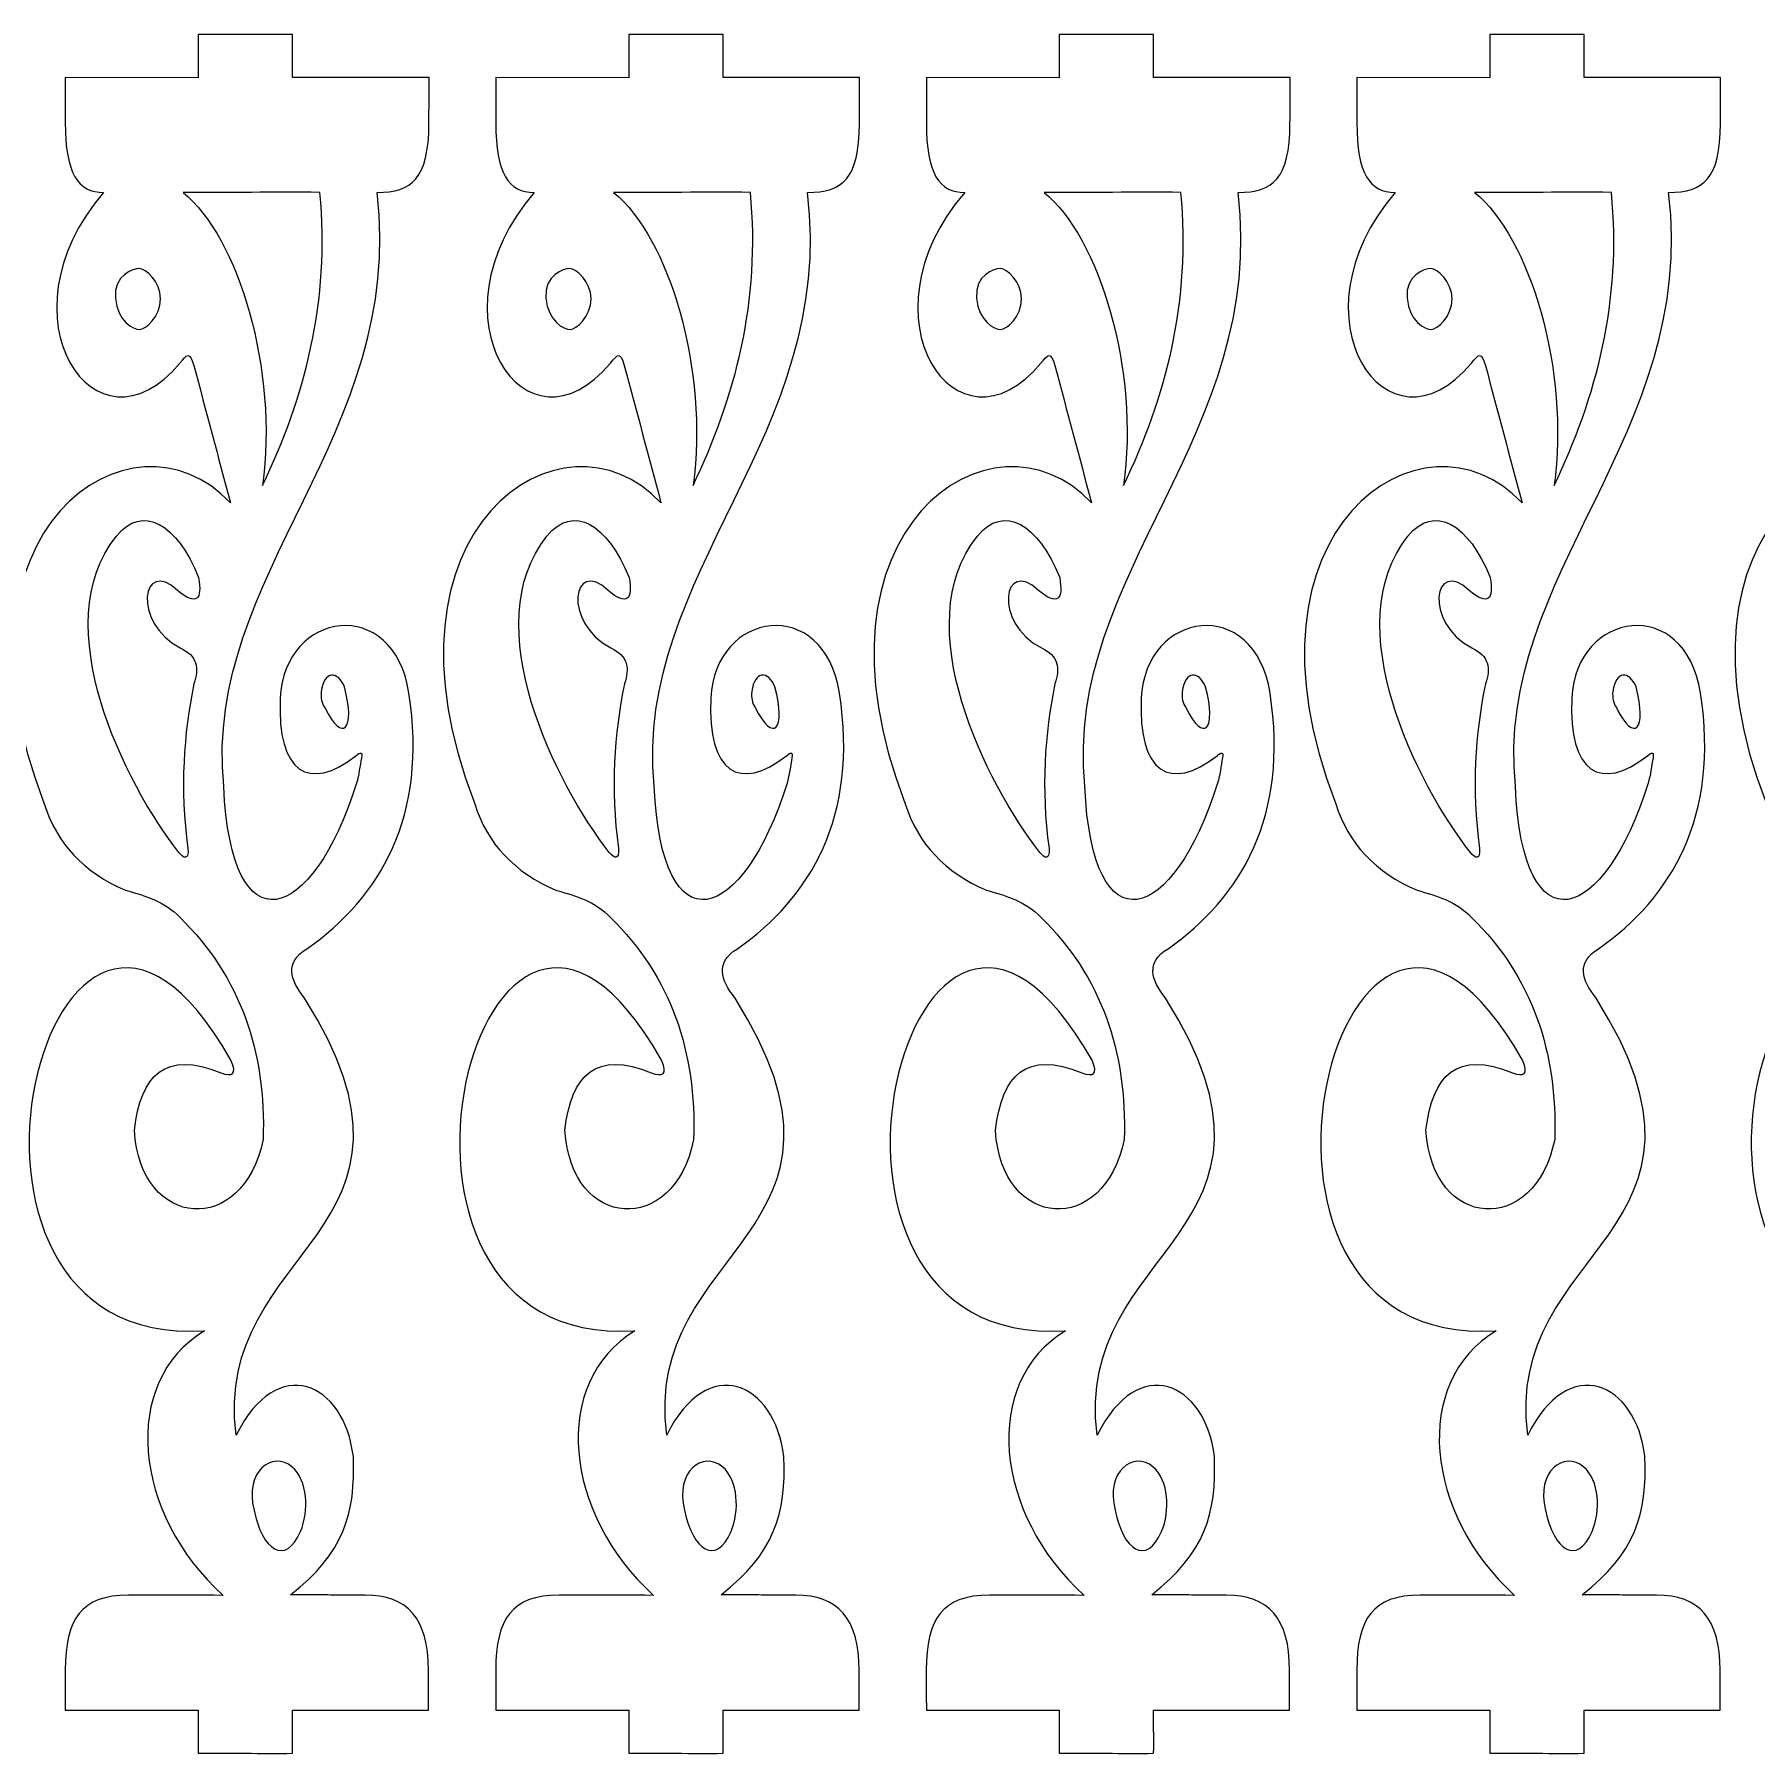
# Model space of a CAD drawing. Header units: millimetres. Extents: x -392 to 198, y -394 to 268.
# Drawn here: x -41.2 to 78.8, y 148.7 to 268.4 of the extents above; entities that cross this region are included whole.
import ezdxf

# ---------------------------------------------------------------- set-up
doc = ezdxf.new("R2010")
doc.units = ezdxf.units.MM
doc.header["$MEASUREMENT"] = 0
doc.layers.add('layer 1', color=7, linetype='Continuous')

msp = doc.modelspace()

# ---------------------------------------------------------------- linework, layer by layer
at = {"layer": 'layer 1', "color": 242, "lineweight": 9}
for points, knots in [([(-36.3326, 257.4404), (-38.1133, 257.4404), (-39.009, 258.7312), (-39.0044, 262.2983), (-39.0044, 262.2983), (-39.003, 263.3454), (-39.0024, 264.3934), (-39.0057, 265.4441), (-39.0057, 265.4441), (-39.0057, 265.4441), (-29.7401, 265.4323), (-29.7401, 265.4323), (-29.7401, 265.4323), (-29.7401, 265.4323), (-29.7401, 268.4439), (-29.7401, 268.4439), (-29.7401, 268.4439), (-29.7401, 268.4439), (-23.1663, 268.4439), (-23.1663, 268.4439), (-23.1663, 268.4439), (-23.1663, 268.4439), (-23.1663, 265.4441), (-23.1663, 265.4441), (-23.1663, 265.4441), (-20.3309, 265.4309), (-16.495, 265.4573), (-13.6596, 265.4441), (-13.6596, 265.4441), (-13.662, 264.3692), (-13.6588, 263.2942), (-13.6665, 262.2194), (-13.6665, 262.2194), (-13.6939, 258.3769), (-14.8497, 257.4404), (-17.2828, 257.4404), (-17.2828, 257.4404), (-15.2418, 240.5528), (-29.4404, 230.8905), (-27.9632, 216.0725), (-27.9632, 216.0725), (-27.4715, 204.5843), (-21.7867, 206.4689), (-18.7151, 216.2842), (-18.7151, 216.2842), (-18.5334, 216.8651), (-18.4849, 217.466), (-18.3698, 218.0569), (-18.3698, 218.0569), (-18.2862, 218.4597), (-18.4305, 218.4741), (-18.7495, 218.1892), (-18.7495, 218.1892), (-22.0112, 215.6531), (-24.2612, 216.986), (-24.0291, 222.2108), (-24.0291, 222.2108), (-23.7586, 228.3045), (-16.1159, 229.4249), (-15.0571, 222.5549), (-15.0571, 222.5549), (-13.7274, 213.9275), (-17.0724, 208.3344), (-22.1657, 204.7485), (-22.1657, 204.7485), (-23.7204, 203.807), (-23.3622, 202.6034), (-22.3383, 201.3089), (-22.3383, 201.3089), (-11.917, 184.8076), (-28.8258, 184.0756), (-27.1005, 170.8551), (-27.1005, 170.8551), (-24.2473, 176.6416), (-19.5568, 174.5585), (-18.9348, 169.3735), (-18.9348, 169.3735), (-18.7708, 165.3898), (-19.5992, 162.6425), (-23.3044, 159.7426), (-23.3044, 159.7426), (-20.1067, 159.7514), (-21.3191, 159.7072), (-18.1214, 159.716), (-18.1214, 159.716), (-15.1736, 159.716), (-13.6939, 158.0964), (-13.6964, 154.4992), (-13.6964, 154.4992), (-13.6963, 152.9769), (-13.7006, 153.2349), (-13.6939, 151.6993), (-13.6939, 151.6993), (-16.8571, 151.6816), (-20.0031, 151.717), (-23.1663, 151.6993), (-23.1663, 151.6993), (-23.172, 149.5252), (-23.1605, 150.873), (-23.1663, 148.6989), (-23.1663, 148.6989), (-25.3518, 148.6812), (-27.5547, 148.7166), (-29.7401, 148.6989), (-29.7401, 148.6989), (-29.7401, 150.8685), (-29.7401, 149.5297), (-29.7401, 151.6993), (-29.7401, 151.6993), (-32.8229, 151.7081), (-35.9231, 151.6905), (-39.0057, 151.6993), (-39.0057, 151.6993), (-39.0098, 152.644), (-39.0087, 153.5773), (-39.0081, 154.5072), (-39.0081, 154.5072), (-39.0057, 158.0637), (-37.8968, 159.716), (-34.6001, 159.716), (-34.6001, 159.716), (-30.9307, 159.7116), (-31.6843, 159.7073), (-28.015, 159.7029), (-28.015, 159.7029), (-34.2749, 165.3564), (-35.2194, 174.5587), (-29.3093, 178.1309), (-29.3093, 178.1309), (-50.7257, 176.7636), (-39.9724, 219.167), (-27.4631, 196.9824), (-27.4631, 196.9824), (-27.0158, 195.9738), (-27.3751, 195.8123), (-28.1705, 196.1093), (-28.1705, 196.1093), (-32.0112, 197.699), (-33.756, 195.944), (-34.192, 192.1007), (-34.192, 192.1007), (-33.7654, 185.1176), (-26.5784, 184.6903), (-25.2199, 191.4657), (-25.2199, 191.4657), (-25.0159, 197.5514), (-26.7969, 202.8075), (-31.0098, 206.9174), (-31.0098, 206.9174), (-32.0975, 208.0666), (-33.3978, 208.4271), (-34.8133, 208.8224), (-34.8133, 208.8224), (-37.7009, 210.0655), (-39.6095, 212.0593), (-40.4727, 214.8548), (-40.4727, 214.8548), (-47.9726, 234.0105), (-34.3216, 243.1127), (-27.4976, 235.81), (-27.4976, 235.81), (-28.3488, 239.0026), (-29.2, 242.1953), (-30.0512, 245.3879), (-30.0512, 245.3879), (-30.3468, 246.3895), (-30.5226, 246.1438), (-31.0173, 245.5467), (-31.0173, 245.5467), (-36.8608, 238.4953), (-43.8442, 248.733), (-36.3326, 257.4404)], [0, 0, 0, 0, 0.02272727, 0.02272727, 0.02272727, 0.02272727, 0.04545455, 0.04545455, 0.04545455, 0.04545455, 0.06818182, 0.06818182, 0.06818182, 0.06818182, 0.09090909, 0.09090909, 0.09090909, 0.09090909, 0.11363636, 0.11363636, 0.11363636, 0.11363636, 0.13636364, 0.13636364, 0.13636364, 0.13636364, 0.15909091, 0.15909091, 0.15909091, 0.15909091, 0.18181818, 0.18181818, 0.18181818, 0.18181818, 0.20454545, 0.20454545, 0.20454545, 0.20454545, 0.22727273, 0.22727273, 0.22727273, 0.22727273, 0.25, 0.25, 0.25, 0.25, 0.27272727, 0.27272727, 0.27272727, 0.27272727, 0.29545455, 0.29545455, 0.29545455, 0.29545455, 0.31818182, 0.31818182, 0.31818182, 0.31818182, 0.34090909, 0.34090909, 0.34090909, 0.34090909, 0.36363636, 0.36363636, 0.36363636, 0.36363636, 0.38636364, 0.38636364, 0.38636364, 0.38636364, 0.40909091, 0.40909091, 0.40909091, 0.40909091, 0.43181818, 0.43181818, 0.43181818, 0.43181818, 0.45454545, 0.45454545, 0.45454545, 0.45454545, 0.47727273, 0.47727273, 0.47727273, 0.47727273, 0.5, 0.5, 0.5, 0.5, 0.52272727, 0.52272727, 0.52272727, 0.52272727, 0.54545455, 0.54545455, 0.54545455, 0.54545455, 0.56818182, 0.56818182, 0.56818182, 0.56818182, 0.59090909, 0.59090909, 0.59090909, 0.59090909, 0.61363636, 0.61363636, 0.61363636, 0.61363636, 0.63636364, 0.63636364, 0.63636364, 0.63636364, 0.65909091, 0.65909091, 0.65909091, 0.65909091, 0.68181818, 0.68181818, 0.68181818, 0.68181818, 0.70454545, 0.70454545, 0.70454545, 0.70454545, 0.72727273, 0.72727273, 0.72727273, 0.72727273, 0.75, 0.75, 0.75, 0.75, 0.77272727, 0.77272727, 0.77272727, 0.77272727, 0.79545455, 0.79545455, 0.79545455, 0.79545455, 0.81818182, 0.81818182, 0.81818182, 0.81818182, 0.84090909, 0.84090909, 0.84090909, 0.84090909, 0.86363636, 0.86363636, 0.86363636, 0.86363636, 0.88636364, 0.88636364, 0.88636364, 0.88636364, 0.90909091, 0.90909091, 0.90909091, 0.90909091, 0.93181818, 0.93181818, 0.93181818, 0.93181818, 0.95454545, 0.95454545, 0.95454545, 0.95454545, 1, 1, 1, 1]), ([(-6.3326, 257.4404), (-8.1133, 257.4404), (-9.009, 258.7312), (-9.0044, 262.2983), (-9.0044, 262.2983), (-9.003, 263.3454), (-9.0024, 264.3934), (-9.0057, 265.4441), (-9.0057, 265.4441), (-9.0057, 265.4441), (0.2599, 265.4323), (0.2599, 265.4323), (0.2599, 265.4323), (0.2599, 265.4323), (0.2599, 268.4439), (0.2599, 268.4439), (0.2599, 268.4439), (0.2599, 268.4439), (6.8337, 268.4439), (6.8337, 268.4439), (6.8337, 268.4439), (6.8337, 268.4439), (6.8337, 265.4441), (6.8337, 265.4441), (6.8337, 265.4441), (9.6691, 265.4309), (13.505, 265.4573), (16.3404, 265.4441), (16.3404, 265.4441), (16.338, 264.3692), (16.3412, 263.2942), (16.3335, 262.2194), (16.3335, 262.2194), (16.3061, 258.3769), (15.1503, 257.4404), (12.7172, 257.4404), (12.7172, 257.4404), (14.7582, 240.5528), (0.5596, 230.8905), (2.0368, 216.0725), (2.0368, 216.0725), (2.5285, 204.5843), (8.2133, 206.4689), (11.2849, 216.2842), (11.2849, 216.2842), (11.4666, 216.8651), (11.5151, 217.466), (11.6302, 218.0569), (11.6302, 218.0569), (11.7138, 218.4597), (11.5695, 218.4741), (11.2505, 218.1892), (11.2505, 218.1892), (7.9888, 215.6531), (5.7388, 216.986), (5.9709, 222.2108), (5.9709, 222.2108), (6.2414, 228.3045), (13.8841, 229.4249), (14.9429, 222.5549), (14.9429, 222.5549), (16.2726, 213.9275), (12.9276, 208.3344), (7.8343, 204.7485), (7.8343, 204.7485), (6.2796, 203.807), (6.6378, 202.6034), (7.6617, 201.3089), (7.6617, 201.3089), (18.083, 184.8076), (1.1742, 184.0756), (2.8995, 170.8551), (2.8995, 170.8551), (5.7527, 176.6416), (10.4432, 174.5585), (11.0652, 169.3735), (11.0652, 169.3735), (11.2292, 165.3898), (10.4008, 162.6425), (6.6956, 159.7426), (6.6956, 159.7426), (9.8933, 159.7514), (8.6809, 159.7072), (11.8786, 159.716), (11.8786, 159.716), (14.8264, 159.716), (16.3061, 158.0964), (16.3036, 154.4992), (16.3036, 154.4992), (16.3037, 152.9769), (16.2994, 153.2349), (16.3061, 151.6993), (16.3061, 151.6993), (13.1429, 151.6816), (9.9969, 151.717), (6.8337, 151.6993), (6.8337, 151.6993), (6.828, 149.5252), (6.8395, 150.873), (6.8337, 148.6989), (6.8337, 148.6989), (4.6482, 148.6812), (2.4453, 148.7166), (0.2599, 148.6989), (0.2599, 148.6989), (0.2599, 150.8685), (0.2599, 149.5297), (0.2599, 151.6993), (0.2599, 151.6993), (-2.8229, 151.7081), (-5.9231, 151.6905), (-9.0057, 151.6993), (-9.0057, 151.6993), (-9.0098, 152.644), (-9.0087, 153.5773), (-9.0081, 154.5072), (-9.0081, 154.5072), (-9.0057, 158.0637), (-7.8968, 159.716), (-4.6001, 159.716), (-4.6001, 159.716), (-0.9307, 159.7116), (-1.6843, 159.7073), (1.985, 159.7029), (1.985, 159.7029), (-4.2749, 165.3564), (-5.2194, 174.5587), (0.6907, 178.1309), (0.6907, 178.1309), (-20.7257, 176.7636), (-9.9724, 219.167), (2.5369, 196.9824), (2.5369, 196.9824), (2.9842, 195.9738), (2.6249, 195.8123), (1.8295, 196.1093), (1.8295, 196.1093), (-2.0112, 197.699), (-3.756, 195.944), (-4.192, 192.1007), (-4.192, 192.1007), (-3.7654, 185.1176), (3.4216, 184.6903), (4.7801, 191.4657), (4.7801, 191.4657), (4.9841, 197.5514), (3.2031, 202.8075), (-1.0098, 206.9174), (-1.0098, 206.9174), (-2.0975, 208.0666), (-3.3978, 208.4271), (-4.8133, 208.8224), (-4.8133, 208.8224), (-7.7009, 210.0655), (-9.6095, 212.0593), (-10.4727, 214.8548), (-10.4727, 214.8548), (-17.9726, 234.0105), (-4.3216, 243.1127), (2.5024, 235.81), (2.5024, 235.81), (1.6512, 239.0026), (0.8, 242.1953), (-0.0512, 245.3879), (-0.0512, 245.3879), (-0.3468, 246.3895), (-0.5226, 246.1438), (-1.0173, 245.5467), (-1.0173, 245.5467), (-6.8608, 238.4953), (-13.8442, 248.733), (-6.3326, 257.4404)], [0, 0, 0, 0, 0.02272727, 0.02272727, 0.02272727, 0.02272727, 0.04545455, 0.04545455, 0.04545455, 0.04545455, 0.06818182, 0.06818182, 0.06818182, 0.06818182, 0.09090909, 0.09090909, 0.09090909, 0.09090909, 0.11363636, 0.11363636, 0.11363636, 0.11363636, 0.13636364, 0.13636364, 0.13636364, 0.13636364, 0.15909091, 0.15909091, 0.15909091, 0.15909091, 0.18181818, 0.18181818, 0.18181818, 0.18181818, 0.20454545, 0.20454545, 0.20454545, 0.20454545, 0.22727273, 0.22727273, 0.22727273, 0.22727273, 0.25, 0.25, 0.25, 0.25, 0.27272727, 0.27272727, 0.27272727, 0.27272727, 0.29545455, 0.29545455, 0.29545455, 0.29545455, 0.31818182, 0.31818182, 0.31818182, 0.31818182, 0.34090909, 0.34090909, 0.34090909, 0.34090909, 0.36363636, 0.36363636, 0.36363636, 0.36363636, 0.38636364, 0.38636364, 0.38636364, 0.38636364, 0.40909091, 0.40909091, 0.40909091, 0.40909091, 0.43181818, 0.43181818, 0.43181818, 0.43181818, 0.45454545, 0.45454545, 0.45454545, 0.45454545, 0.47727273, 0.47727273, 0.47727273, 0.47727273, 0.5, 0.5, 0.5, 0.5, 0.52272727, 0.52272727, 0.52272727, 0.52272727, 0.54545455, 0.54545455, 0.54545455, 0.54545455, 0.56818182, 0.56818182, 0.56818182, 0.56818182, 0.59090909, 0.59090909, 0.59090909, 0.59090909, 0.61363636, 0.61363636, 0.61363636, 0.61363636, 0.63636364, 0.63636364, 0.63636364, 0.63636364, 0.65909091, 0.65909091, 0.65909091, 0.65909091, 0.68181818, 0.68181818, 0.68181818, 0.68181818, 0.70454545, 0.70454545, 0.70454545, 0.70454545, 0.72727273, 0.72727273, 0.72727273, 0.72727273, 0.75, 0.75, 0.75, 0.75, 0.77272727, 0.77272727, 0.77272727, 0.77272727, 0.79545455, 0.79545455, 0.79545455, 0.79545455, 0.81818182, 0.81818182, 0.81818182, 0.81818182, 0.84090909, 0.84090909, 0.84090909, 0.84090909, 0.86363636, 0.86363636, 0.86363636, 0.86363636, 0.88636364, 0.88636364, 0.88636364, 0.88636364, 0.90909091, 0.90909091, 0.90909091, 0.90909091, 0.93181818, 0.93181818, 0.93181818, 0.93181818, 0.95454545, 0.95454545, 0.95454545, 0.95454545, 1, 1, 1, 1]), ([(23.6674, 257.4404), (21.8867, 257.4404), (20.991, 258.7312), (20.9956, 262.2983), (20.9956, 262.2983), (20.997, 263.3454), (20.9976, 264.3934), (20.9943, 265.4441), (20.9943, 265.4441), (20.9943, 265.4441), (30.2599, 265.4323), (30.2599, 265.4323), (30.2599, 265.4323), (30.2599, 265.4323), (30.2599, 268.4439), (30.2599, 268.4439), (30.2599, 268.4439), (30.2599, 268.4439), (36.8337, 268.4439), (36.8337, 268.4439), (36.8337, 268.4439), (36.8337, 268.4439), (36.8337, 265.4441), (36.8337, 265.4441), (36.8337, 265.4441), (39.6691, 265.4309), (43.505, 265.4573), (46.3404, 265.4441), (46.3404, 265.4441), (46.338, 264.3692), (46.3412, 263.2942), (46.3335, 262.2194), (46.3335, 262.2194), (46.3061, 258.3769), (45.1503, 257.4404), (42.7172, 257.4404), (42.7172, 257.4404), (44.7582, 240.5528), (30.5596, 230.8905), (32.0368, 216.0725), (32.0368, 216.0725), (32.5285, 204.5843), (38.2133, 206.4689), (41.2849, 216.2842), (41.2849, 216.2842), (41.4666, 216.8651), (41.5151, 217.466), (41.6302, 218.0569), (41.6302, 218.0569), (41.7138, 218.4597), (41.5695, 218.4741), (41.2505, 218.1892), (41.2505, 218.1892), (37.9888, 215.6531), (35.7388, 216.986), (35.9709, 222.2108), (35.9709, 222.2108), (36.2414, 228.3045), (43.8841, 229.4249), (44.9429, 222.5549), (44.9429, 222.5549), (46.2726, 213.9275), (42.9276, 208.3344), (37.8343, 204.7485), (37.8343, 204.7485), (36.2796, 203.807), (36.6378, 202.6034), (37.6617, 201.3089), (37.6617, 201.3089), (48.083, 184.8076), (31.1742, 184.0756), (32.8995, 170.8551), (32.8995, 170.8551), (35.7527, 176.6416), (40.4432, 174.5585), (41.0652, 169.3735), (41.0652, 169.3735), (41.2292, 165.3898), (40.4008, 162.6425), (36.6956, 159.7426), (36.6956, 159.7426), (39.8933, 159.7514), (38.6809, 159.7072), (41.8786, 159.716), (41.8786, 159.716), (44.8264, 159.716), (46.3061, 158.0964), (46.3036, 154.4992), (46.3036, 154.4992), (46.3037, 152.9769), (46.2994, 153.2349), (46.3061, 151.6993), (46.3061, 151.6993), (43.1429, 151.6816), (39.9969, 151.717), (36.8337, 151.6993), (36.8337, 151.6993), (36.828, 149.5252), (36.8395, 150.873), (36.8337, 148.6989), (36.8337, 148.6989), (34.6482, 148.6812), (32.4453, 148.7166), (30.2599, 148.6989), (30.2599, 148.6989), (30.2599, 150.8685), (30.2599, 149.5297), (30.2599, 151.6993), (30.2599, 151.6993), (27.1771, 151.7081), (24.0769, 151.6905), (20.9943, 151.6993), (20.9943, 151.6993), (20.9902, 152.644), (20.9913, 153.5773), (20.9919, 154.5072), (20.9919, 154.5072), (20.9943, 158.0637), (22.1032, 159.716), (25.3999, 159.716), (25.3999, 159.716), (29.0693, 159.7116), (28.3157, 159.7073), (31.985, 159.7029), (31.985, 159.7029), (25.7251, 165.3564), (24.7806, 174.5587), (30.6907, 178.1309), (30.6907, 178.1309), (9.2743, 176.7636), (20.0276, 219.167), (32.5369, 196.9824), (32.5369, 196.9824), (32.9842, 195.9738), (32.6249, 195.8123), (31.8295, 196.1093), (31.8295, 196.1093), (27.9888, 197.699), (26.244, 195.944), (25.808, 192.1007), (25.808, 192.1007), (26.2346, 185.1176), (33.4216, 184.6903), (34.7801, 191.4657), (34.7801, 191.4657), (34.9841, 197.5514), (33.2031, 202.8075), (28.9902, 206.9174), (28.9902, 206.9174), (27.9025, 208.0666), (26.6022, 208.4271), (25.1867, 208.8224), (25.1867, 208.8224), (22.2991, 210.0655), (20.3905, 212.0593), (19.5273, 214.8548), (19.5273, 214.8548), (12.0274, 234.0105), (25.6784, 243.1127), (32.5024, 235.81), (32.5024, 235.81), (31.6512, 239.0026), (30.8, 242.1953), (29.9488, 245.3879), (29.9488, 245.3879), (29.6532, 246.3895), (29.4774, 246.1438), (28.9827, 245.5467), (28.9827, 245.5467), (23.1392, 238.4953), (16.1558, 248.733), (23.6674, 257.4404)], [0, 0, 0, 0, 0.02272727, 0.02272727, 0.02272727, 0.02272727, 0.04545455, 0.04545455, 0.04545455, 0.04545455, 0.06818182, 0.06818182, 0.06818182, 0.06818182, 0.09090909, 0.09090909, 0.09090909, 0.09090909, 0.11363636, 0.11363636, 0.11363636, 0.11363636, 0.13636364, 0.13636364, 0.13636364, 0.13636364, 0.15909091, 0.15909091, 0.15909091, 0.15909091, 0.18181818, 0.18181818, 0.18181818, 0.18181818, 0.20454545, 0.20454545, 0.20454545, 0.20454545, 0.22727273, 0.22727273, 0.22727273, 0.22727273, 0.25, 0.25, 0.25, 0.25, 0.27272727, 0.27272727, 0.27272727, 0.27272727, 0.29545455, 0.29545455, 0.29545455, 0.29545455, 0.31818182, 0.31818182, 0.31818182, 0.31818182, 0.34090909, 0.34090909, 0.34090909, 0.34090909, 0.36363636, 0.36363636, 0.36363636, 0.36363636, 0.38636364, 0.38636364, 0.38636364, 0.38636364, 0.40909091, 0.40909091, 0.40909091, 0.40909091, 0.43181818, 0.43181818, 0.43181818, 0.43181818, 0.45454545, 0.45454545, 0.45454545, 0.45454545, 0.47727273, 0.47727273, 0.47727273, 0.47727273, 0.5, 0.5, 0.5, 0.5, 0.52272727, 0.52272727, 0.52272727, 0.52272727, 0.54545455, 0.54545455, 0.54545455, 0.54545455, 0.56818182, 0.56818182, 0.56818182, 0.56818182, 0.59090909, 0.59090909, 0.59090909, 0.59090909, 0.61363636, 0.61363636, 0.61363636, 0.61363636, 0.63636364, 0.63636364, 0.63636364, 0.63636364, 0.65909091, 0.65909091, 0.65909091, 0.65909091, 0.68181818, 0.68181818, 0.68181818, 0.68181818, 0.70454545, 0.70454545, 0.70454545, 0.70454545, 0.72727273, 0.72727273, 0.72727273, 0.72727273, 0.75, 0.75, 0.75, 0.75, 0.77272727, 0.77272727, 0.77272727, 0.77272727, 0.79545455, 0.79545455, 0.79545455, 0.79545455, 0.81818182, 0.81818182, 0.81818182, 0.81818182, 0.84090909, 0.84090909, 0.84090909, 0.84090909, 0.86363636, 0.86363636, 0.86363636, 0.86363636, 0.88636364, 0.88636364, 0.88636364, 0.88636364, 0.90909091, 0.90909091, 0.90909091, 0.90909091, 0.93181818, 0.93181818, 0.93181818, 0.93181818, 0.95454545, 0.95454545, 0.95454545, 0.95454545, 1, 1, 1, 1]), ([(53.6674, 257.4404), (51.8867, 257.4404), (50.991, 258.7312), (50.9956, 262.2983), (50.9956, 262.2983), (50.997, 263.3454), (50.9976, 264.3934), (50.9943, 265.4441), (50.9943, 265.4441), (50.9943, 265.4441), (60.2599, 265.4323), (60.2599, 265.4323), (60.2599, 265.4323), (60.2599, 265.4323), (60.2599, 268.4439), (60.2599, 268.4439), (60.2599, 268.4439), (60.2599, 268.4439), (66.8337, 268.4439), (66.8337, 268.4439), (66.8337, 268.4439), (66.8337, 268.4439), (66.8337, 265.4441), (66.8337, 265.4441), (66.8337, 265.4441), (69.6691, 265.4309), (73.505, 265.4573), (76.3404, 265.4441), (76.3404, 265.4441), (76.338, 264.3692), (76.3412, 263.2942), (76.3335, 262.2194), (76.3335, 262.2194), (76.3061, 258.3769), (75.1503, 257.4404), (72.7172, 257.4404), (72.7172, 257.4404), (74.7582, 240.5528), (60.5596, 230.8905), (62.0368, 216.0725), (62.0368, 216.0725), (62.5285, 204.5843), (68.2133, 206.4689), (71.2849, 216.2842), (71.2849, 216.2842), (71.4666, 216.8651), (71.5151, 217.466), (71.6302, 218.0569), (71.6302, 218.0569), (71.7138, 218.4597), (71.5695, 218.4741), (71.2505, 218.1892), (71.2505, 218.1892), (67.9888, 215.6531), (65.7388, 216.986), (65.9709, 222.2108), (65.9709, 222.2108), (66.2414, 228.3045), (73.8841, 229.4249), (74.9429, 222.5549), (74.9429, 222.5549), (76.2726, 213.9275), (72.9276, 208.3344), (67.8343, 204.7485), (67.8343, 204.7485), (66.2796, 203.807), (66.6378, 202.6034), (67.6617, 201.3089), (67.6617, 201.3089), (78.083, 184.8076), (61.1742, 184.0756), (62.8995, 170.8551), (62.8995, 170.8551), (65.7527, 176.6416), (70.4432, 174.5585), (71.0652, 169.3735), (71.0652, 169.3735), (71.2292, 165.3898), (70.4008, 162.6425), (66.6956, 159.7426), (66.6956, 159.7426), (69.8933, 159.7514), (68.6809, 159.7072), (71.8786, 159.716), (71.8786, 159.716), (74.8264, 159.716), (76.3061, 158.0964), (76.3036, 154.4992), (76.3036, 154.4992), (76.3037, 152.9769), (76.2994, 153.2349), (76.3061, 151.6993), (76.3061, 151.6993), (73.1429, 151.6816), (69.9969, 151.717), (66.8337, 151.6993), (66.8337, 151.6993), (66.828, 149.5252), (66.8395, 150.873), (66.8337, 148.6989), (66.8337, 148.6989), (64.6482, 148.6812), (62.4453, 148.7166), (60.2599, 148.6989), (60.2599, 148.6989), (60.2599, 150.8685), (60.2599, 149.5297), (60.2599, 151.6993), (60.2599, 151.6993), (57.1771, 151.7081), (54.0769, 151.6905), (50.9943, 151.6993), (50.9943, 151.6993), (50.9902, 152.644), (50.9913, 153.5773), (50.9919, 154.5072), (50.9919, 154.5072), (50.9943, 158.0637), (52.1032, 159.716), (55.3999, 159.716), (55.3999, 159.716), (59.0693, 159.7116), (58.3157, 159.7073), (61.985, 159.7029), (61.985, 159.7029), (55.7251, 165.3564), (54.7806, 174.5587), (60.6907, 178.1309), (60.6907, 178.1309), (39.2743, 176.7636), (50.0276, 219.167), (62.5369, 196.9824), (62.5369, 196.9824), (62.9842, 195.9738), (62.6249, 195.8123), (61.8295, 196.1093), (61.8295, 196.1093), (57.9888, 197.699), (56.244, 195.944), (55.808, 192.1007), (55.808, 192.1007), (56.2346, 185.1176), (63.4216, 184.6903), (64.7801, 191.4657), (64.7801, 191.4657), (64.9841, 197.5514), (63.2031, 202.8075), (58.9902, 206.9174), (58.9902, 206.9174), (57.9025, 208.0666), (56.6022, 208.4271), (55.1867, 208.8224), (55.1867, 208.8224), (52.2991, 210.0655), (50.3905, 212.0593), (49.5273, 214.8548), (49.5273, 214.8548), (42.0274, 234.0105), (55.6784, 243.1127), (62.5024, 235.81), (62.5024, 235.81), (61.6512, 239.0026), (60.8, 242.1953), (59.9488, 245.3879), (59.9488, 245.3879), (59.6532, 246.3895), (59.4774, 246.1438), (58.9827, 245.5467), (58.9827, 245.5467), (53.1392, 238.4953), (46.1558, 248.733), (53.6674, 257.4404)], [0, 0, 0, 0, 0.02272727, 0.02272727, 0.02272727, 0.02272727, 0.04545455, 0.04545455, 0.04545455, 0.04545455, 0.06818182, 0.06818182, 0.06818182, 0.06818182, 0.09090909, 0.09090909, 0.09090909, 0.09090909, 0.11363636, 0.11363636, 0.11363636, 0.11363636, 0.13636364, 0.13636364, 0.13636364, 0.13636364, 0.15909091, 0.15909091, 0.15909091, 0.15909091, 0.18181818, 0.18181818, 0.18181818, 0.18181818, 0.20454545, 0.20454545, 0.20454545, 0.20454545, 0.22727273, 0.22727273, 0.22727273, 0.22727273, 0.25, 0.25, 0.25, 0.25, 0.27272727, 0.27272727, 0.27272727, 0.27272727, 0.29545455, 0.29545455, 0.29545455, 0.29545455, 0.31818182, 0.31818182, 0.31818182, 0.31818182, 0.34090909, 0.34090909, 0.34090909, 0.34090909, 0.36363636, 0.36363636, 0.36363636, 0.36363636, 0.38636364, 0.38636364, 0.38636364, 0.38636364, 0.40909091, 0.40909091, 0.40909091, 0.40909091, 0.43181818, 0.43181818, 0.43181818, 0.43181818, 0.45454545, 0.45454545, 0.45454545, 0.45454545, 0.47727273, 0.47727273, 0.47727273, 0.47727273, 0.5, 0.5, 0.5, 0.5, 0.52272727, 0.52272727, 0.52272727, 0.52272727, 0.54545455, 0.54545455, 0.54545455, 0.54545455, 0.56818182, 0.56818182, 0.56818182, 0.56818182, 0.59090909, 0.59090909, 0.59090909, 0.59090909, 0.61363636, 0.61363636, 0.61363636, 0.61363636, 0.63636364, 0.63636364, 0.63636364, 0.63636364, 0.65909091, 0.65909091, 0.65909091, 0.65909091, 0.68181818, 0.68181818, 0.68181818, 0.68181818, 0.70454545, 0.70454545, 0.70454545, 0.70454545, 0.72727273, 0.72727273, 0.72727273, 0.72727273, 0.75, 0.75, 0.75, 0.75, 0.77272727, 0.77272727, 0.77272727, 0.77272727, 0.79545455, 0.79545455, 0.79545455, 0.79545455, 0.81818182, 0.81818182, 0.81818182, 0.81818182, 0.84090909, 0.84090909, 0.84090909, 0.84090909, 0.86363636, 0.86363636, 0.86363636, 0.86363636, 0.88636364, 0.88636364, 0.88636364, 0.88636364, 0.90909091, 0.90909091, 0.90909091, 0.90909091, 0.93181818, 0.93181818, 0.93181818, 0.93181818, 0.95454545, 0.95454545, 0.95454545, 0.95454545, 1, 1, 1, 1]), ([(83.6674, 257.4404), (81.8867, 257.4404), (80.991, 258.7312), (80.9956, 262.2983), (80.9956, 262.2983), (80.997, 263.3454), (80.9976, 264.3934), (80.9943, 265.4441), (80.9943, 265.4441), (80.9943, 265.4441), (90.2599, 265.4323), (90.2599, 265.4323), (90.2599, 265.4323), (90.2599, 265.4323), (90.2599, 268.4439), (90.2599, 268.4439), (90.2599, 268.4439), (90.2599, 268.4439), (96.8337, 268.4439), (96.8337, 268.4439), (96.8337, 268.4439), (96.8337, 268.4439), (96.8337, 265.4441), (96.8337, 265.4441), (96.8337, 265.4441), (99.6691, 265.4309), (103.505, 265.4573), (106.3404, 265.4441), (106.3404, 265.4441), (106.338, 264.3692), (106.3412, 263.2942), (106.3335, 262.2194), (106.3335, 262.2194), (106.3061, 258.3769), (105.1503, 257.4404), (102.7172, 257.4404), (102.7172, 257.4404), (104.7582, 240.5528), (90.5596, 230.8905), (92.0368, 216.0725), (92.0368, 216.0725), (92.5285, 204.5843), (98.2133, 206.4689), (101.2849, 216.2842), (101.2849, 216.2842), (101.4666, 216.8651), (101.5151, 217.466), (101.6302, 218.0569), (101.6302, 218.0569), (101.7138, 218.4597), (101.5695, 218.4741), (101.2505, 218.1892), (101.2505, 218.1892), (97.9888, 215.6531), (95.7388, 216.986), (95.9709, 222.2108), (95.9709, 222.2108), (96.2414, 228.3045), (103.8841, 229.4249), (104.9429, 222.5549), (104.9429, 222.5549), (106.2726, 213.9275), (102.9276, 208.3344), (97.8343, 204.7485), (97.8343, 204.7485), (96.2796, 203.807), (96.6378, 202.6034), (97.6617, 201.3089), (97.6617, 201.3089), (108.083, 184.8076), (91.1742, 184.0756), (92.8995, 170.8551), (92.8995, 170.8551), (95.7527, 176.6416), (100.4432, 174.5585), (101.0652, 169.3735), (101.0652, 169.3735), (101.2292, 165.3898), (100.4008, 162.6425), (96.6956, 159.7426), (96.6956, 159.7426), (99.8933, 159.7514), (98.6809, 159.7072), (101.8786, 159.716), (101.8786, 159.716), (104.8264, 159.716), (106.3061, 158.0964), (106.3036, 154.4992), (106.3036, 154.4992), (106.3037, 152.9769), (106.2994, 153.2349), (106.3061, 151.6993), (106.3061, 151.6993), (103.1429, 151.6816), (99.9969, 151.717), (96.8337, 151.6993), (96.8337, 151.6993), (96.828, 149.5252), (96.8395, 150.873), (96.8337, 148.6989), (96.8337, 148.6989), (94.6482, 148.6812), (92.4453, 148.7166), (90.2599, 148.6989), (90.2599, 148.6989), (90.2599, 150.8685), (90.2599, 149.5297), (90.2599, 151.6993), (90.2599, 151.6993), (87.1771, 151.7081), (84.0769, 151.6905), (80.9943, 151.6993), (80.9943, 151.6993), (80.9902, 152.644), (80.9913, 153.5773), (80.9919, 154.5072), (80.9919, 154.5072), (80.9943, 158.0637), (82.1032, 159.716), (85.3999, 159.716), (85.3999, 159.716), (89.0693, 159.7116), (88.3157, 159.7073), (91.985, 159.7029), (91.985, 159.7029), (85.7251, 165.3564), (84.7806, 174.5587), (90.6907, 178.1309), (90.6907, 178.1309), (69.2743, 176.7636), (80.0276, 219.167), (92.5369, 196.9824), (92.5369, 196.9824), (92.9842, 195.9738), (92.6249, 195.8123), (91.8295, 196.1093), (91.8295, 196.1093), (87.9888, 197.699), (86.244, 195.944), (85.808, 192.1007), (85.808, 192.1007), (86.2346, 185.1176), (93.4216, 184.6903), (94.7801, 191.4657), (94.7801, 191.4657), (94.9841, 197.5514), (93.2031, 202.8075), (88.9902, 206.9174), (88.9902, 206.9174), (87.9025, 208.0666), (86.6022, 208.4271), (85.1867, 208.8224), (85.1867, 208.8224), (82.2991, 210.0655), (80.3905, 212.0593), (79.5273, 214.8548), (79.5273, 214.8548), (72.0274, 234.0105), (85.6784, 243.1127), (92.5024, 235.81), (92.5024, 235.81), (91.6512, 239.0026), (90.8, 242.1953), (89.9488, 245.3879), (89.9488, 245.3879), (89.6532, 246.3895), (89.4774, 246.1438), (88.9827, 245.5467), (88.9827, 245.5467), (83.1392, 238.4953), (76.1558, 248.733), (83.6674, 257.4404)], [0, 0, 0, 0, 0.02272727, 0.02272727, 0.02272727, 0.02272727, 0.04545455, 0.04545455, 0.04545455, 0.04545455, 0.06818182, 0.06818182, 0.06818182, 0.06818182, 0.09090909, 0.09090909, 0.09090909, 0.09090909, 0.11363636, 0.11363636, 0.11363636, 0.11363636, 0.13636364, 0.13636364, 0.13636364, 0.13636364, 0.15909091, 0.15909091, 0.15909091, 0.15909091, 0.18181818, 0.18181818, 0.18181818, 0.18181818, 0.20454545, 0.20454545, 0.20454545, 0.20454545, 0.22727273, 0.22727273, 0.22727273, 0.22727273, 0.25, 0.25, 0.25, 0.25, 0.27272727, 0.27272727, 0.27272727, 0.27272727, 0.29545455, 0.29545455, 0.29545455, 0.29545455, 0.31818182, 0.31818182, 0.31818182, 0.31818182, 0.34090909, 0.34090909, 0.34090909, 0.34090909, 0.36363636, 0.36363636, 0.36363636, 0.36363636, 0.38636364, 0.38636364, 0.38636364, 0.38636364, 0.40909091, 0.40909091, 0.40909091, 0.40909091, 0.43181818, 0.43181818, 0.43181818, 0.43181818, 0.45454545, 0.45454545, 0.45454545, 0.45454545, 0.47727273, 0.47727273, 0.47727273, 0.47727273, 0.5, 0.5, 0.5, 0.5, 0.52272727, 0.52272727, 0.52272727, 0.52272727, 0.54545455, 0.54545455, 0.54545455, 0.54545455, 0.56818182, 0.56818182, 0.56818182, 0.56818182, 0.59090909, 0.59090909, 0.59090909, 0.59090909, 0.61363636, 0.61363636, 0.61363636, 0.61363636, 0.63636364, 0.63636364, 0.63636364, 0.63636364, 0.65909091, 0.65909091, 0.65909091, 0.65909091, 0.68181818, 0.68181818, 0.68181818, 0.68181818, 0.70454545, 0.70454545, 0.70454545, 0.70454545, 0.72727273, 0.72727273, 0.72727273, 0.72727273, 0.75, 0.75, 0.75, 0.75, 0.77272727, 0.77272727, 0.77272727, 0.77272727, 0.79545455, 0.79545455, 0.79545455, 0.79545455, 0.81818182, 0.81818182, 0.81818182, 0.81818182, 0.84090909, 0.84090909, 0.84090909, 0.84090909, 0.86363636, 0.86363636, 0.86363636, 0.86363636, 0.88636364, 0.88636364, 0.88636364, 0.88636364, 0.90909091, 0.90909091, 0.90909091, 0.90909091, 0.93181818, 0.93181818, 0.93181818, 0.93181818, 0.95454545, 0.95454545, 0.95454545, 0.95454545, 1, 1, 1, 1]), ([(-30.7998, 257.4404), (-27.625, 257.3875), (-24.4422, 257.4933), (-21.2674, 257.4404), (-21.2674, 257.4404), (-20.5371, 249.8578), (-22.3134, 243.1841), (-25.2646, 237.013), (-25.2646, 237.013), (-24.1409, 245.0349), (-26.9549, 254.3395), (-30.7998, 257.4404)], [0, 0, 0, 0, 0.25, 0.25, 0.25, 0.25, 0.5, 0.5, 0.5, 0.5, 1, 1, 1, 1]), ([(-0.7998, 257.4404), (2.375, 257.3875), (5.5578, 257.4933), (8.7326, 257.4404), (8.7326, 257.4404), (9.4629, 249.8578), (7.6866, 243.1841), (4.7354, 237.013), (4.7354, 237.013), (5.8591, 245.0349), (3.0451, 254.3395), (-0.7998, 257.4404)], [0, 0, 0, 0, 0.25, 0.25, 0.25, 0.25, 0.5, 0.5, 0.5, 0.5, 1, 1, 1, 1]), ([(29.2002, 257.4404), (32.375, 257.3875), (35.5578, 257.4933), (38.7326, 257.4404), (38.7326, 257.4404), (39.4629, 249.8578), (37.6866, 243.1841), (34.7354, 237.013), (34.7354, 237.013), (35.8591, 245.0349), (33.0451, 254.3395), (29.2002, 257.4404)], [0, 0, 0, 0, 0.25, 0.25, 0.25, 0.25, 0.5, 0.5, 0.5, 0.5, 1, 1, 1, 1]), ([(59.2002, 257.4404), (62.375, 257.3875), (65.5578, 257.4933), (68.7326, 257.4404), (68.7326, 257.4404), (69.4629, 249.8578), (67.6866, 243.1841), (64.7354, 237.013), (64.7354, 237.013), (65.8591, 245.0349), (63.0451, 254.3395), (59.2002, 257.4404)], [0, 0, 0, 0, 0.25, 0.25, 0.25, 0.25, 0.5, 0.5, 0.5, 0.5, 1, 1, 1, 1]), ([(-33.8483, 252.1341), (-33.4243, 252.1341), (-32.3731, 251.2449), (-32.3731, 250.0174), (-32.3731, 250.0174), (-32.3731, 248.7899), (-33.4069, 247.8874), (-33.831, 247.8874), (-33.831, 247.8874), (-34.255, 247.8874), (-35.3753, 248.4591), (-35.5133, 250.0703), (-35.5133, 250.0703), (-35.6513, 251.6815), (-34.2723, 252.1341), (-33.8483, 252.1341)], [0, 0, 0, 0, 0.2, 0.2, 0.2, 0.2, 0.4, 0.4, 0.4, 0.4, 0.6, 0.6, 0.6, 0.6, 1, 1, 1, 1]), ([(-3.8483, 252.1341), (-3.4243, 252.1341), (-2.3731, 251.2449), (-2.3731, 250.0174), (-2.3731, 250.0174), (-2.3731, 248.7899), (-3.4069, 247.8874), (-3.831, 247.8874), (-3.831, 247.8874), (-4.255, 247.8874), (-5.3753, 248.4591), (-5.5133, 250.0703), (-5.5133, 250.0703), (-5.6513, 251.6815), (-4.2723, 252.1341), (-3.8483, 252.1341)], [0, 0, 0, 0, 0.2, 0.2, 0.2, 0.2, 0.4, 0.4, 0.4, 0.4, 0.6, 0.6, 0.6, 0.6, 1, 1, 1, 1]), ([(26.1517, 252.1341), (26.5757, 252.1341), (27.6269, 251.2449), (27.6269, 250.0174), (27.6269, 250.0174), (27.6269, 248.7899), (26.5931, 247.8874), (26.169, 247.8874), (26.169, 247.8874), (25.745, 247.8874), (24.6247, 248.4591), (24.4867, 250.0703), (24.4867, 250.0703), (24.3487, 251.6815), (25.7277, 252.1341), (26.1517, 252.1341)], [0, 0, 0, 0, 0.2, 0.2, 0.2, 0.2, 0.4, 0.4, 0.4, 0.4, 0.6, 0.6, 0.6, 0.6, 1, 1, 1, 1]), ([(56.1517, 252.1341), (56.5757, 252.1341), (57.6269, 251.2449), (57.6269, 250.0174), (57.6269, 250.0174), (57.6269, 248.7899), (56.5931, 247.8874), (56.169, 247.8874), (56.169, 247.8874), (55.745, 247.8874), (54.6247, 248.4591), (54.4867, 250.0703), (54.4867, 250.0703), (54.3487, 251.6815), (55.7277, 252.1341), (56.1517, 252.1341)], [0, 0, 0, 0, 0.2, 0.2, 0.2, 0.2, 0.4, 0.4, 0.4, 0.4, 0.6, 0.6, 0.6, 0.6, 1, 1, 1, 1]), ([(-31.1827, 229.7103), (-29.8549, 228.6072), (-29.4454, 229.058), (-29.7161, 230.6098), (-29.7161, 230.6098), (-31.2005, 234.332), (-33.6221, 235.7632), (-35.4444, 233.4938), (-35.4444, 233.4938), (-40.3945, 227.3293), (-34.8426, 216.2438), (-31.0965, 211.4539), (-31.0965, 211.4539), (-30.7384, 211.0379), (-30.4015, 210.8938), (-30.4581, 211.7317), (-30.4581, 211.7317), (-31.0274, 215.9465), (-30.7631, 219.7048), (-30.0439, 223.2144), (-30.0439, 223.2144), (-29.6649, 224.2786), (-29.8073, 225.1666), (-30.9928, 225.7015), (-30.9928, 225.7015), (-34.3963, 227.4942), (-33.6579, 232.0449), (-31.1827, 229.7103)], [0, 0, 0, 0, 0.125, 0.125, 0.125, 0.125, 0.25, 0.25, 0.25, 0.25, 0.375, 0.375, 0.375, 0.375, 0.5, 0.5, 0.5, 0.5, 0.625, 0.625, 0.625, 0.625, 0.75, 0.75, 0.75, 0.75, 1, 1, 1, 1]), ([(-1.1827, 229.7103), (0.1451, 228.6072), (0.5546, 229.058), (0.2839, 230.6098), (0.2839, 230.6098), (-1.2005, 234.332), (-3.6221, 235.7632), (-5.4444, 233.4938), (-5.4444, 233.4938), (-10.3945, 227.3293), (-4.8426, 216.2438), (-1.0965, 211.4539), (-1.0965, 211.4539), (-0.7384, 211.0379), (-0.4015, 210.8938), (-0.4581, 211.7317), (-0.4581, 211.7317), (-1.0274, 215.9465), (-0.7631, 219.7048), (-0.0439, 223.2144), (-0.0439, 223.2144), (0.3351, 224.2786), (0.1927, 225.1666), (-0.9928, 225.7015), (-0.9928, 225.7015), (-4.3963, 227.4942), (-3.6579, 232.0449), (-1.1827, 229.7103)], [0, 0, 0, 0, 0.125, 0.125, 0.125, 0.125, 0.25, 0.25, 0.25, 0.25, 0.375, 0.375, 0.375, 0.375, 0.5, 0.5, 0.5, 0.5, 0.625, 0.625, 0.625, 0.625, 0.75, 0.75, 0.75, 0.75, 1, 1, 1, 1]), ([(28.8173, 229.7103), (30.1451, 228.6072), (30.5546, 229.058), (30.2839, 230.6098), (30.2839, 230.6098), (28.7995, 234.332), (26.3779, 235.7632), (24.5556, 233.4938), (24.5556, 233.4938), (19.6055, 227.3293), (25.1574, 216.2438), (28.9035, 211.4539), (28.9035, 211.4539), (29.2616, 211.0379), (29.5985, 210.8938), (29.5419, 211.7317), (29.5419, 211.7317), (28.9726, 215.9465), (29.2369, 219.7048), (29.9561, 223.2144), (29.9561, 223.2144), (30.3351, 224.2786), (30.1927, 225.1666), (29.0072, 225.7015), (29.0072, 225.7015), (25.6037, 227.4942), (26.3421, 232.0449), (28.8173, 229.7103)], [0, 0, 0, 0, 0.125, 0.125, 0.125, 0.125, 0.25, 0.25, 0.25, 0.25, 0.375, 0.375, 0.375, 0.375, 0.5, 0.5, 0.5, 0.5, 0.625, 0.625, 0.625, 0.625, 0.75, 0.75, 0.75, 0.75, 1, 1, 1, 1]), ([(58.8173, 229.7103), (60.1451, 228.6072), (60.5546, 229.058), (60.2839, 230.6098), (60.2839, 230.6098), (58.7995, 234.332), (56.3779, 235.7632), (54.5556, 233.4938), (54.5556, 233.4938), (49.6055, 227.3293), (55.1574, 216.2438), (58.9035, 211.4539), (58.9035, 211.4539), (59.2616, 211.0379), (59.5985, 210.8938), (59.5419, 211.7317), (59.5419, 211.7317), (58.9726, 215.9465), (59.2369, 219.7048), (59.9561, 223.2144), (59.9561, 223.2144), (60.3351, 224.2786), (60.1927, 225.1666), (59.0072, 225.7015), (59.0072, 225.7015), (55.6037, 227.4942), (56.3421, 232.0449), (58.8173, 229.7103)], [0, 0, 0, 0, 0.125, 0.125, 0.125, 0.125, 0.25, 0.25, 0.25, 0.25, 0.375, 0.375, 0.375, 0.375, 0.5, 0.5, 0.5, 0.5, 0.625, 0.625, 0.625, 0.625, 0.75, 0.75, 0.75, 0.75, 1, 1, 1, 1]), ([(-21.1763, 222.6779), (-20.9602, 224.1426), (-20.0322, 224.1415), (-19.5543, 222.9954), (-19.5543, 222.9954), (-18.7584, 220.0065), (-19.6746, 219.0101), (-20.926, 221.5534), (-20.926, 221.5534), (-21.1494, 221.8417), (-21.2061, 222.2483), (-21.1763, 222.6779)], [0, 0, 0, 0, 0.25, 0.25, 0.25, 0.25, 0.5, 0.5, 0.5, 0.5, 1, 1, 1, 1]), ([(8.8237, 222.6779), (9.0398, 224.1426), (9.9678, 224.1415), (10.4457, 222.9954), (10.4457, 222.9954), (11.2416, 220.0065), (10.3254, 219.0101), (9.074, 221.5534), (9.074, 221.5534), (8.8506, 221.8417), (8.7939, 222.2483), (8.8237, 222.6779)], [0, 0, 0, 0, 0.25, 0.25, 0.25, 0.25, 0.5, 0.5, 0.5, 0.5, 1, 1, 1, 1]), ([(38.8237, 222.6779), (39.0398, 224.1426), (39.9678, 224.1415), (40.4457, 222.9954), (40.4457, 222.9954), (41.2416, 220.0065), (40.3254, 219.0101), (39.074, 221.5534), (39.074, 221.5534), (38.8506, 221.8417), (38.7939, 222.2483), (38.8237, 222.6779)], [0, 0, 0, 0, 0.25, 0.25, 0.25, 0.25, 0.5, 0.5, 0.5, 0.5, 1, 1, 1, 1]), ([(68.8237, 222.6779), (69.0398, 224.1426), (69.9678, 224.1415), (70.4457, 222.9954), (70.4457, 222.9954), (71.2416, 220.0065), (70.3254, 219.0101), (69.074, 221.5534), (69.074, 221.5534), (68.8506, 221.8417), (68.7939, 222.2483), (68.8237, 222.6779)], [0, 0, 0, 0, 0.25, 0.25, 0.25, 0.25, 0.5, 0.5, 0.5, 0.5, 1, 1, 1, 1]), ([(-25.8522, 165.6273), (-26.5441, 168.3627), (-24.5798, 169.8041), (-23.1964, 168.6435), (-23.1964, 168.6435), (-22.1135, 167.7349), (-22.0022, 165.575), (-22.618, 164.1456), (-22.618, 164.1456), (-23.655, 161.7203), (-25.3126, 162.8751), (-25.8522, 165.6273)], [0, 0, 0, 0, 0.25, 0.25, 0.25, 0.25, 0.5, 0.5, 0.5, 0.5, 1, 1, 1, 1]), ([(4.1478, 165.6273), (3.4559, 168.3627), (5.4202, 169.8041), (6.8036, 168.6435), (6.8036, 168.6435), (7.8865, 167.7349), (7.9978, 165.575), (7.382, 164.1456), (7.382, 164.1456), (6.345, 161.7203), (4.6874, 162.8751), (4.1478, 165.6273)], [0, 0, 0, 0, 0.25, 0.25, 0.25, 0.25, 0.5, 0.5, 0.5, 0.5, 1, 1, 1, 1]), ([(34.1478, 165.6273), (33.4559, 168.3627), (35.4202, 169.8041), (36.8036, 168.6435), (36.8036, 168.6435), (37.8865, 167.7349), (37.9978, 165.575), (37.382, 164.1456), (37.382, 164.1456), (36.345, 161.7203), (34.6874, 162.8751), (34.1478, 165.6273)], [0, 0, 0, 0, 0.25, 0.25, 0.25, 0.25, 0.5, 0.5, 0.5, 0.5, 1, 1, 1, 1]), ([(64.1478, 165.6273), (63.4559, 168.3627), (65.4202, 169.8041), (66.8036, 168.6435), (66.8036, 168.6435), (67.8865, 167.7349), (67.9978, 165.575), (67.382, 164.1456), (67.382, 164.1456), (66.345, 161.7203), (64.6874, 162.8751), (64.1478, 165.6273)], [0, 0, 0, 0, 0.25, 0.25, 0.25, 0.25, 0.5, 0.5, 0.5, 0.5, 1, 1, 1, 1])]:
    msp.add_open_spline(points, degree=3, knots=knots, dxfattribs=at)

doc.saveas('drawing.dxf')
